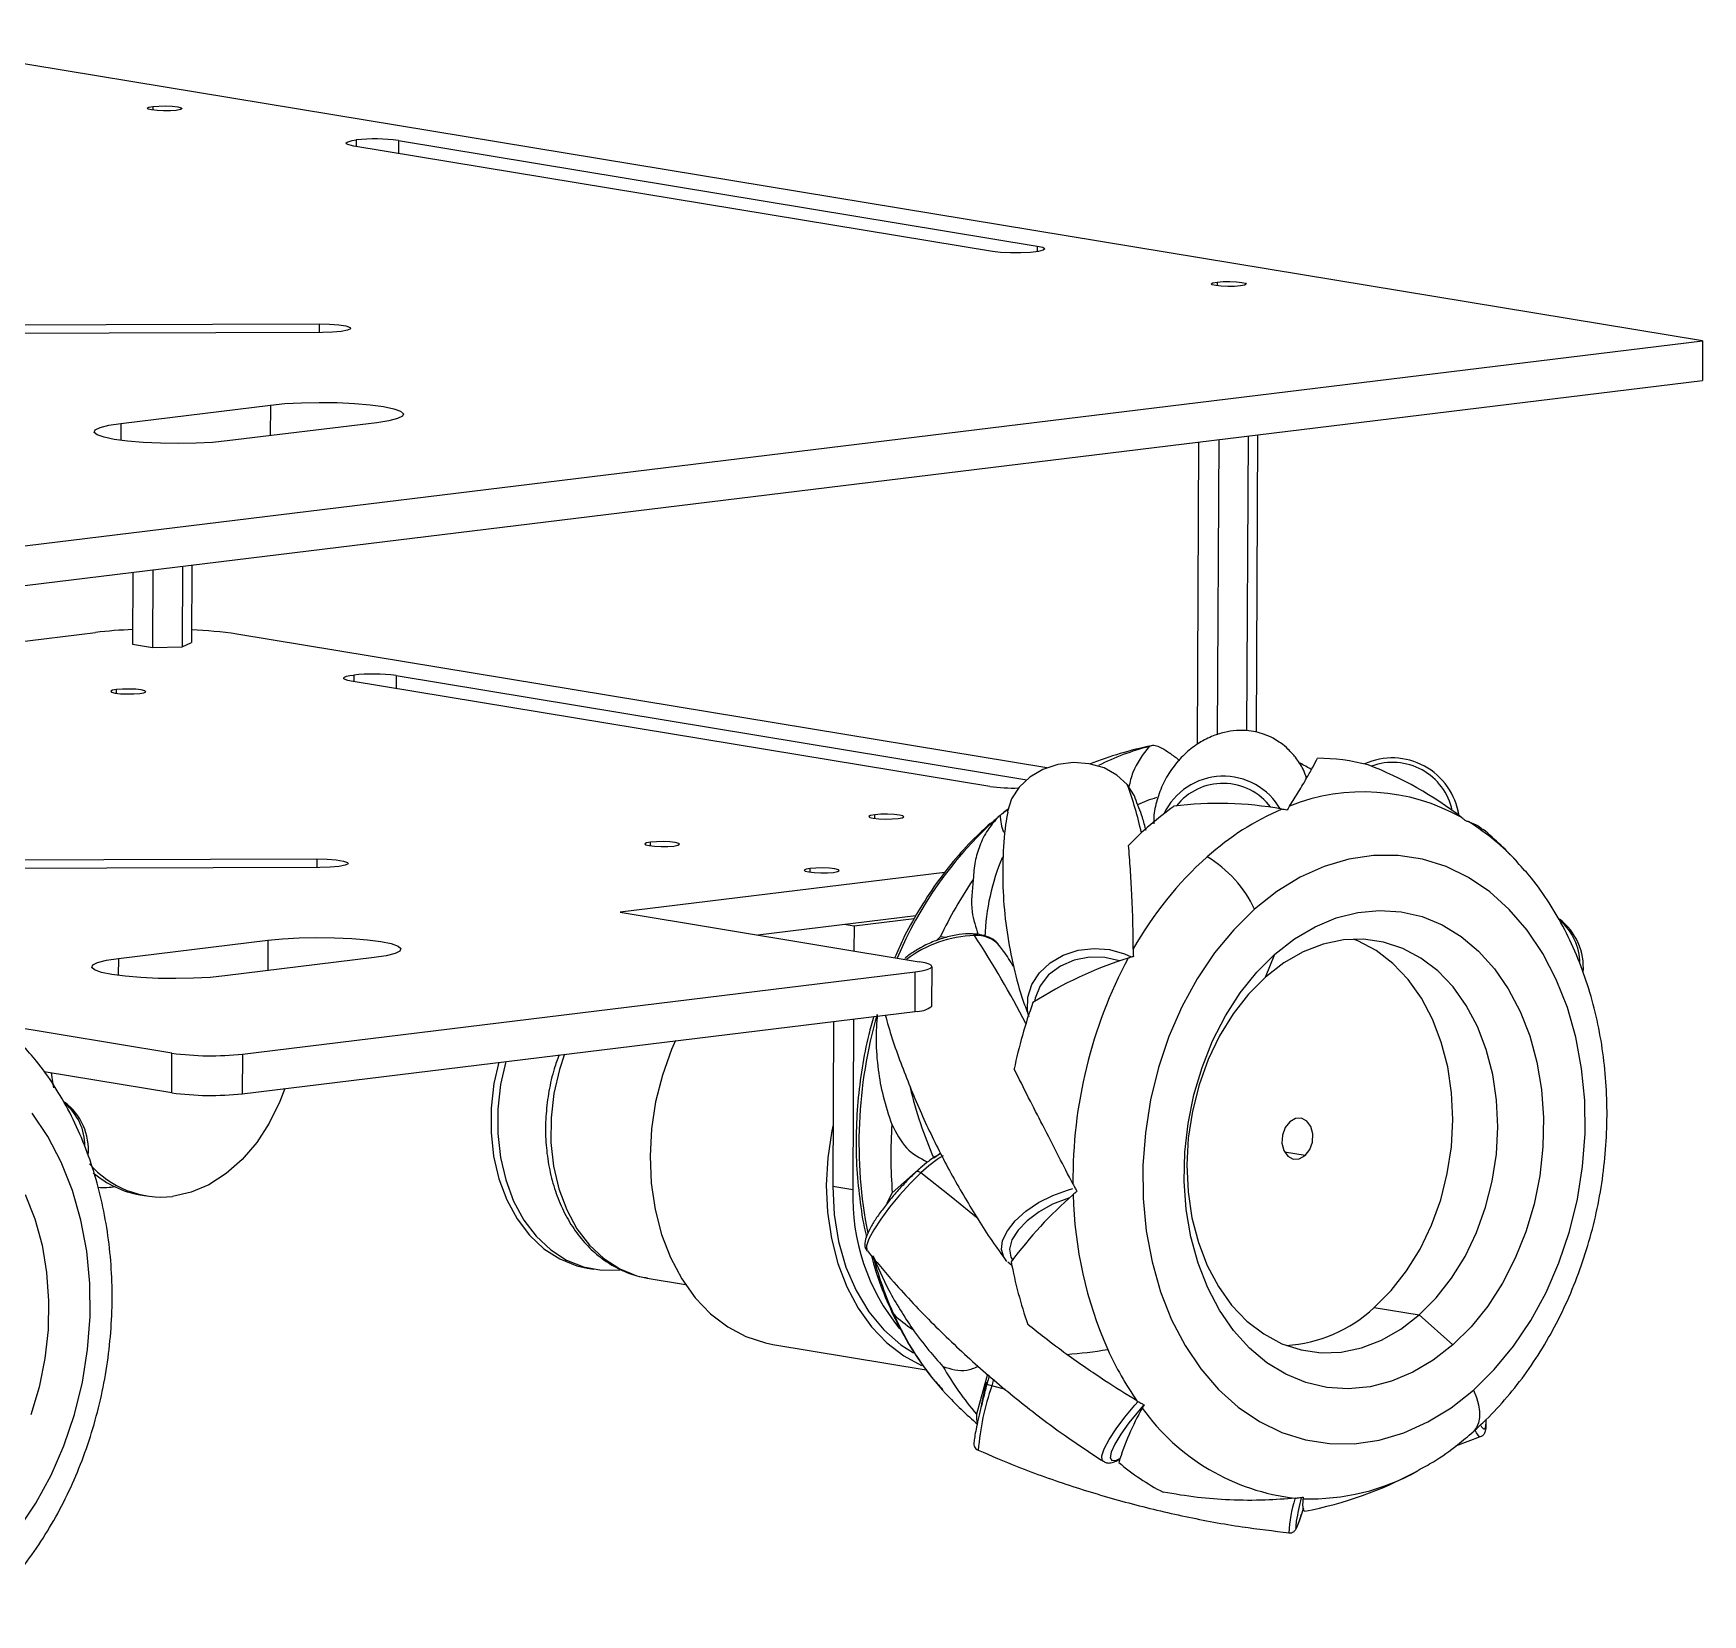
# Model space of a CAD drawing. Header units: inches. Extents: x 2.71 to 5.94, y 4.66 to 5.99.
# Drawn here: x 4.63 to 5.943, y 4.742 to 5.986 of the extents above; entities that cross this region are included whole.
import ezdxf

# ---------------------------------------------------------------- set-up
doc = ezdxf.new("R2010")
doc.units = ezdxf.units.IN
doc.header["$MEASUREMENT"] = 0

msp = doc.modelspace()

# ---------------------------------------------------------------- linework, layer by layer
at = {"color": 7, "linetype": 'Continuous', "lineweight": 25}
for p, q in [((5.9431, 5.7438), (4.4775, 5.9855)), ((4.9169, 5.9012), (5.4195, 5.8183)), ((5.3842, 5.814), (4.8816, 5.8969)), ((4.6027, 5.7563), (4.8545, 5.757)), ((4.1784, 5.528), (5.9431, 5.7438)), ((4.857, 5.7503), (4.6052, 5.7496)), ((5.9431, 5.7438), (5.943, 5.7126)), ((4.1783, 5.4968), (5.943, 5.7126)), ((4.6984, 5.6788), (4.816, 5.6932)), ((4.8998, 5.6793), (4.7821, 5.665)), ((5.5465, 5.6641), (5.5454, 5.4263)), ((5.5623, 5.6661), (5.5612, 5.4338)), ((5.5854, 5.6689), (5.5843, 5.4371)), ((5.5928, 5.6698), (5.5917, 5.436)), ((4.7079, 5.5616), (4.7076, 5.5051)), ((4.7236, 5.5635), (4.7233, 5.5025)), ((4.7468, 5.5663), (4.7465, 5.5031)), ((4.7542, 5.5672), (4.7539, 5.5063)), ((4.149, 5.4496), (4.6784, 5.5143)), ((4.7076, 5.5051), (4.7233, 5.5025)), ((4.7465, 5.5031), (4.7539, 5.5063)), ((5.427, 5.4078), (4.7896, 5.5129)), ((4.7233, 5.5025), (4.7465, 5.5031)), ((4.9149, 5.4804), (5.4112, 5.3985)), ((5.3822, 5.3932), (4.8797, 5.4761)), ((5.3963, 5.3748), (5.3936, 5.3729)), ((4.6007, 5.3354), (4.8525, 5.3362)), ((4.855, 5.3294), (4.6032, 5.3287)), ((5.3469, 5.3255), (5.0912, 5.2942)), ((5.0912, 5.2942), (5.3267, 5.2553)), ((5.324, 5.2915), (5.1997, 5.2763)), ((5.2754, 5.2833), (5.2675, 5.2846)), ((5.2754, 5.2833), (5.2753, 5.2638)), ((5.3227, 5.2891), (5.2754, 5.2833)), ((4.6964, 5.2579), (4.814, 5.2723)), ((5.3432, 5.2749), (5.3401, 5.2721)), ((5.348, 5.2744), (5.3432, 5.2749)), ((4.8978, 5.2585), (4.7801, 5.2441)), ((5.5991, 5.2432), (5.6066, 5.2612)), ((4.7941, 5.1827), (5.3235, 5.2474)), ((5.3234, 5.2162), (5.3235, 5.2474)), ((5.3365, 5.2204), (5.3367, 5.2515)), ((4.7939, 5.1515), (5.3234, 5.2162)), ((4.7385, 5.1834), (4.6055, 5.2053)), ((5.2593, 5.2084), (5.2587, 5.0785)), ((5.275, 5.2103), (5.2744, 5.0759)), ((4.7384, 5.1522), (4.7385, 5.1834)), ((4.7941, 5.1827), (4.7939, 5.1515)), ((4.7384, 5.1522), (4.6379, 5.1688)), ((5.333, 5.0979), (5.3053, 5.0734)), ((5.3436, 5.1046), (5.3381, 5.1007)), ((4.7133, 5.072), (4.7186, 5.0711)), ((5.2744, 5.0759), (5.2587, 5.0785)), ((5.3957, 5.0196), (5.3939, 5.0218)), ((5.3963, 5.0192), (5.3996, 5.0167)), ((5.0654, 5.0143), (5.0706, 5.0134)), ((5.1125, 5.0065), (5.1426, 5.0015)), ((5.6847, 4.9833), (5.7201, 4.9774)), ((5.7201, 4.9774), (5.7466, 4.9538)), ((5.2114, 4.9543), (5.3322, 4.9343)), ((5.3803, 4.9309), (5.3718, 4.8993)), ((5.345, 4.9183), (5.3474, 4.9157)), ((5.7489, 4.8744), (5.7684, 4.8817))]:
    msp.add_line(p, q, dxfattribs=at)
at = {"color": 8, "linetype": 'Continuous', "lineweight": 25}
for p, q in [((4.7236, 5.9281), (4.7236, 5.9251)), ((4.8836, 5.9017), (4.8836, 5.8966)), ((4.9169, 5.9012), (4.9169, 5.8911)), ((5.4195, 5.8183), (5.4195, 5.8139)), ((5.5611, 5.7899), (5.5611, 5.787)), ((4.8545, 5.757), (4.8544, 5.7503)), ((4.816, 5.6932), (4.8159, 5.6691)), ((4.6984, 5.6788), (4.6983, 5.6654)), ((4.8816, 5.4808), (4.8816, 5.4758)), ((4.9149, 5.4804), (4.9149, 5.4703)), ((4.6949, 5.4664), (4.6949, 5.4694)), ((5.3964, 5.3751), (5.3936, 5.3729)), ((5.2916, 5.368), (5.2917, 5.3709)), ((5.3822, 5.3638), (5.3849, 5.3656)), ((5.1152, 5.3464), (5.1152, 5.3494)), ((4.8525, 5.3362), (4.8525, 5.3294)), ((5.2408, 5.3257), (5.2408, 5.3286)), ((4.814, 5.2723), (4.8139, 5.2482)), ((4.6964, 5.2579), (4.6963, 5.2445)), ((5.6303, 5.1029), (5.6142, 5.1055)), ((5.3852, 4.9269), (5.3838, 4.9217)), ((5.3798, 4.9227), (5.3792, 4.9229)), ((5.3945, 4.9188), (5.3838, 4.9217))]:
    msp.add_line(p, q, dxfattribs=at)
at = {"color": 7, "linetype": 'Continuous', "lineweight": 25, "flags": 128}
for points in [[(4.7419, 5.925), (4.7373, 5.9247), (4.732, 5.9246), (4.7268, 5.9248), (4.7225, 5.9253), (4.7198, 5.926), (4.719, 5.9267), (4.7204, 5.9275), (4.7236, 5.9281)], [(4.7236, 5.9281), (4.7282, 5.9284), (4.7336, 5.9285), (4.7388, 5.9283), (4.7431, 5.9278), (4.7458, 5.9271), (4.7465, 5.9264), (4.7452, 5.9256), (4.7419, 5.925)], [(4.8816, 5.8969), (4.8789, 5.8975), (4.877, 5.8981), (4.8759, 5.8987), (4.8757, 5.8994), (4.8764, 5.9), (4.878, 5.9006), (4.8805, 5.9012), (4.8836, 5.9017)], [(5.4195, 5.8183), (5.4238, 5.8173), (5.4255, 5.8162), (5.4243, 5.815), (5.4204, 5.814), (5.4143, 5.8133), (5.4066, 5.8129), (5.3984, 5.8129), (5.3907, 5.8133), (5.3842, 5.814)], [(5.5794, 5.7869), (5.5748, 5.7865), (5.5694, 5.7864), (5.5642, 5.7867), (5.56, 5.7871), (5.5572, 5.7878), (5.5565, 5.7886), (5.5578, 5.7893), (5.5611, 5.7899)], [(5.5611, 5.7899), (5.5657, 5.7903), (5.5711, 5.7904), (5.5763, 5.7901), (5.5805, 5.7897), (5.5833, 5.789), (5.584, 5.7882), (5.5827, 5.7875), (5.5794, 5.7869)], [(4.8545, 5.757), (4.8626, 5.7568), (4.8699, 5.7563), (4.8755, 5.7554), (4.8787, 5.7543), (4.8792, 5.7531), (4.8768, 5.752), (4.8718, 5.7511), (4.8649, 5.7505), (4.857, 5.7503)], [(4.816, 5.6932), (4.8275, 5.6943), (4.8406, 5.695), (4.8545, 5.6952), (4.8686, 5.6951), (4.8821, 5.6944), (4.8945, 5.6934), (4.905, 5.692), (4.9131, 5.6903), (4.9185, 5.6884), (4.9208, 5.6864), (4.92, 5.6844), (4.916, 5.6825), (4.9092, 5.6808), (4.8998, 5.6793)], [(4.7821, 5.665), (4.7706, 5.6638), (4.7576, 5.6631), (4.7436, 5.6629), (4.7296, 5.6631), (4.716, 5.6637), (4.7037, 5.6647), (4.6932, 5.6661), (4.6851, 5.6678), (4.6797, 5.6697), (4.6774, 5.6717), (4.6782, 5.6737), (4.6821, 5.6756), (4.689, 5.6773), (4.6984, 5.6788)], [(4.8797, 5.4761), (4.8769, 5.4766), (4.875, 5.4772), (4.8739, 5.4779), (4.8737, 5.4785), (4.8744, 5.4792), (4.876, 5.4798), (4.8785, 5.4804), (4.8816, 5.4808)], [(4.6949, 5.4694), (4.6917, 5.4688), (4.6904, 5.468), (4.6911, 5.4673), (4.6938, 5.4666), (4.6981, 5.4661), (4.7033, 5.4659), (4.7086, 5.466), (4.7133, 5.4663)], [(4.7133, 5.4663), (4.7165, 5.4669), (4.7179, 5.4677), (4.7171, 5.4684), (4.7144, 5.4691), (4.7101, 5.4696), (4.7049, 5.4698), (4.6996, 5.4697), (4.6949, 5.4694)], [(5.4904, 5.3947), (5.4822, 5.4021), (5.4721, 5.4077), (5.4605, 5.411), (5.4481, 5.412), (5.4357, 5.4104), (5.424, 5.4065), (5.4136, 5.4005), (5.4052, 5.3926), (5.3992, 5.3835), (5.3961, 5.3735), (5.396, 5.3729)], [(5.4967, 5.384), (5.496, 5.3858), (5.4904, 5.3947)], [(5.2917, 5.3709), (5.2884, 5.3703), (5.2871, 5.3696), (5.2878, 5.3688), (5.2905, 5.3682), (5.2948, 5.3677), (5.3, 5.3675), (5.3053, 5.3676), (5.31, 5.3679)], [(5.31, 5.3679), (5.3132, 5.3685), (5.3146, 5.3693), (5.3138, 5.37), (5.3111, 5.3707), (5.3068, 5.3712), (5.3016, 5.3714), (5.2963, 5.3713), (5.2917, 5.3709)], [(5.1152, 5.3494), (5.1119, 5.3488), (5.1106, 5.348), (5.1113, 5.3473), (5.1141, 5.3466), (5.1183, 5.3461), (5.1235, 5.3459), (5.1289, 5.346), (5.1335, 5.3463)], [(5.1335, 5.3463), (5.1367, 5.3469), (5.1381, 5.3477), (5.1374, 5.3484), (5.1346, 5.3491), (5.1304, 5.3496), (5.1251, 5.3498), (5.1198, 5.3497), (5.1152, 5.3494)], [(4.8525, 5.3362), (4.8606, 5.336), (4.8679, 5.3354), (4.8735, 5.3345), (4.8767, 5.3334), (4.8772, 5.3323), (4.8748, 5.3312), (4.8698, 5.3303), (4.863, 5.3297), (4.855, 5.3294)], [(5.7627, 4.9183), (5.7792, 4.9345), (5.7943, 4.9529), (5.8079, 4.9732), (5.8199, 4.9951), (5.8301, 5.0185), (5.8383, 5.043), (5.8446, 5.0684), (5.8487, 5.0942), (5.8506, 5.1202), (5.8504, 5.146), (5.8479, 5.1713), (5.8434, 5.1959), (5.8367, 5.2193), (5.828, 5.2413), (5.8174, 5.2617), (5.805, 5.2801), (5.791, 5.2963), (5.7756, 5.3102), (5.759, 5.3215), (5.7413, 5.3301), (5.7227, 5.3359), (5.7036, 5.3389), (5.6842, 5.3389), (5.6647, 5.336), (5.6453, 5.3303), (5.6263, 5.3217), (5.608, 5.3105), (5.5905, 5.2967)], [(5.2408, 5.3286), (5.2376, 5.328), (5.2362, 5.3273), (5.237, 5.3265), (5.2397, 5.3259), (5.244, 5.3254), (5.2492, 5.3252), (5.2545, 5.3253), (5.2591, 5.3256)], [(5.2591, 5.3256), (5.2624, 5.3262), (5.2637, 5.327), (5.263, 5.3277), (5.2603, 5.3284), (5.256, 5.3289), (5.2508, 5.3291), (5.2454, 5.329), (5.2408, 5.3286)], [(5.5905, 5.2967), (5.5741, 5.2805), (5.559, 5.2622), (5.5453, 5.2419), (5.5333, 5.2199), (5.5231, 5.1965), (5.5149, 5.172), (5.5087, 5.1467), (5.5046, 5.1208), (5.5026, 5.0949), (5.5029, 5.069), (5.5053, 5.0437), (5.5099, 5.0192), (5.5165, 4.9957), (5.5252, 4.9737), (5.5358, 4.9534), (5.5482, 4.935), (5.5622, 4.9187), (5.5776, 4.9049), (5.5943, 4.8936), (5.612, 4.8849), (5.6305, 4.8791), (5.6496, 4.8762), (5.669, 4.8761), (5.6885, 4.879), (5.7079, 4.8848), (5.7269, 4.8933), (5.7453, 4.9045), (5.7627, 4.9183)], [(5.6066, 5.2612), (5.622, 5.2732), (5.6381, 5.2827), (5.6548, 5.2897), (5.6718, 5.2941), (5.6889, 5.2957), (5.7058, 5.2946), (5.7223, 5.2908), (5.7381, 5.2843), (5.753, 5.2752), (5.7668, 5.2636), (5.7793, 5.2498), (5.7902, 5.2339), (5.7996, 5.2162), (5.8071, 5.1969), (5.8127, 5.1763), (5.8164, 5.1547), (5.818, 5.1324), (5.8175, 5.1097), (5.815, 5.087), (5.8105, 5.0646), (5.804, 5.0428), (5.7957, 5.022), (5.7856, 5.0024), (5.774, 4.9843), (5.7609, 4.9681), (5.7466, 4.9538)], [(4.814, 5.2723), (4.8256, 5.2734), (4.8386, 5.2741), (4.8525, 5.2744), (4.8666, 5.2742), (4.8801, 5.2736), (4.8925, 5.2726), (4.903, 5.2712), (4.9111, 5.2695), (4.9165, 5.2676), (4.9188, 5.2656), (4.918, 5.2636), (4.9141, 5.2617), (4.9072, 5.26), (4.8978, 5.2585)], [(5.7201, 4.9774), (5.7335, 4.9908), (5.7456, 5.0063), (5.7562, 5.0235), (5.7652, 5.0422), (5.7723, 5.0621), (5.7776, 5.0828), (5.7808, 5.104), (5.782, 5.1253), (5.781, 5.1463), (5.778, 5.1667), (5.7729, 5.1862), (5.7659, 5.2043), (5.7571, 5.2209), (5.7467, 5.2355), (5.7347, 5.248), (5.7214, 5.2582), (5.7071, 5.2658), (5.692, 5.2708), (5.6763, 5.273), (5.6604, 5.2724), (5.6444, 5.2691), (5.6287, 5.263), (5.6135, 5.2544), (5.5991, 5.2432)], [(5.6847, 4.9833), (5.6981, 4.9967), (5.7102, 5.0121), (5.7208, 5.0293), (5.7298, 5.0481), (5.737, 5.0679), (5.7422, 5.0887), (5.7454, 5.1098), (5.7466, 5.1311), (5.7456, 5.1522), (5.7426, 5.1726), (5.7375, 5.192), (5.7306, 5.2102), (5.7218, 5.2267), (5.7113, 5.2414), (5.6993, 5.2539), (5.6861, 5.264), (5.6717, 5.2716), (5.6683, 5.2731)], [(4.7801, 5.2441), (4.7686, 5.243), (4.7556, 5.2423), (4.7417, 5.242), (4.7276, 5.2422), (4.714, 5.2428), (4.7017, 5.2439), (4.6912, 5.2453), (4.6831, 5.2469), (4.6777, 5.2488), (4.6754, 5.2508), (4.6762, 5.2528), (4.6801, 5.2547), (4.687, 5.2565), (4.6964, 5.2579)], [(5.3235, 5.2474), (5.3287, 5.2482), (5.3328, 5.2491), (5.3354, 5.2501), (5.3366, 5.2512), (5.3363, 5.2523), (5.3345, 5.2534), (5.3313, 5.2544), (5.3267, 5.2553)], [(5.7466, 4.9538), (5.7312, 4.9419), (5.7151, 4.9323), (5.6984, 4.9253), (5.6814, 4.9209), (5.6643, 4.9193), (5.6474, 4.9204), (5.631, 4.9243), (5.6152, 4.9308), (5.6003, 4.9399), (5.5865, 4.9514), (5.574, 4.9652), (5.563, 4.9811), (5.5537, 4.9988), (5.5461, 5.0181), (5.5405, 5.0388), (5.5368, 5.0604), (5.5352, 5.0827), (5.5357, 5.1054), (5.5382, 5.1281), (5.5427, 5.1505), (5.5492, 5.1722), (5.5575, 5.1931), (5.5676, 5.2127), (5.5793, 5.2307), (5.5923, 5.247), (5.6066, 5.2612)], [(5.5991, 5.2432), (5.5857, 5.2298), (5.5736, 5.2144), (5.563, 5.1971), (5.554, 5.1784), (5.5469, 5.1585), (5.5416, 5.1378), (5.5384, 5.1166), (5.5372, 5.0954), (5.5382, 5.0743), (5.5412, 5.0539), (5.5463, 5.0345), (5.5533, 5.0163), (5.5621, 4.9998), (5.5725, 4.9851), (5.5845, 4.9726), (5.5978, 4.9625), (5.6121, 4.9548), (5.6272, 4.9499), (5.6429, 4.9477), (5.6588, 4.9482), (5.6748, 4.9516), (5.6905, 4.9576), (5.7057, 4.9663), (5.7201, 4.9774)], [(5.1348, 5.1932), (5.1317, 5.1862), (5.1245, 5.1661), (5.1192, 5.1452), (5.1159, 5.1238), (5.1148, 5.1023), (5.1157, 5.0811), (5.1188, 5.0605), (5.1239, 5.0408), (5.1309, 5.0225), (5.1398, 5.0058), (5.1504, 4.991), (5.1625, 4.9784), (5.1759, 4.9681), (5.1903, 4.9604), (5.2056, 4.9554), (5.2114, 4.9543)], [(4.9957, 5.1762), (4.992, 5.1595), (4.9898, 5.1402), (4.9897, 5.121), (4.9917, 5.1023), (4.9959, 5.0844), (5.0021, 5.0679), (5.0102, 5.053), (5.02, 5.0401), (5.0313, 5.0295), (5.0438, 5.0215), (5.0573, 5.0161), (5.0654, 5.0143)], [(5.0014, 5.1769), (4.9972, 5.1586), (4.995, 5.1394), (4.9949, 5.1202), (4.997, 5.1014), (5.0012, 5.0836), (5.0074, 5.067), (5.0155, 5.0521), (5.0253, 5.0393), (5.0366, 5.0287), (5.0491, 5.0206), (5.0625, 5.0152), (5.0767, 5.0127), (5.0911, 5.013)], [(4.6455, 5.1562), (4.645, 5.1591), (4.6437, 5.1678)], [(4.8274, 5.1556), (4.8235, 5.1453), (4.8152, 5.1284), (4.8053, 5.1131), (4.7939, 5.0997), (4.7813, 5.0886), (4.7677, 5.0799), (4.7536, 5.0739), (4.7391, 5.0707)], [(4.6178, 4.809), (4.6315, 4.8293), (4.6434, 4.8513), (4.6536, 4.8746), (4.6619, 4.8992), (4.6681, 4.9245), (4.6722, 4.9503), (4.6742, 4.9763), (4.6739, 5.0021), (4.6715, 5.0275), (4.6669, 5.052), (4.6602, 5.0754), (4.6515, 5.0975), (4.6409, 5.1178), (4.6286, 5.1362)], [(5.2589, 5.1271), (5.2579, 5.1223), (5.2546, 5.1009), (5.2535, 5.0794), (5.2544, 5.0582), (5.2575, 5.0376), (5.2626, 5.018), (5.2696, 4.9996), (5.2785, 4.9829), (5.2891, 4.9681), (5.3012, 4.9555), (5.3146, 4.9453), (5.3285, 4.9378)], [(5.6182, 5.1294), (5.6146, 5.1248), (5.6124, 5.1189), (5.6121, 5.1126), (5.6136, 5.1068), (5.6167, 5.1024), (5.621, 5.1001), (5.6257, 5.1003), (5.6303, 5.1029)], [(5.6303, 5.1029), (5.6339, 5.1075), (5.636, 5.1134), (5.6364, 5.1198), (5.6348, 5.1256), (5.6317, 5.1299), (5.6275, 5.1322), (5.6227, 5.132), (5.6182, 5.1294)], [(4.6231, 5.0723), (4.6307, 5.053), (4.6363, 5.0324), (4.6399, 5.0108), (4.6415, 4.9885), (4.6411, 4.9658), (4.6386, 4.9431), (4.6341, 4.9207), (4.6276, 4.8989)], [(5.2587, 5.0785), (5.2598, 5.0565), (5.2632, 5.0352), (5.269, 5.0151), (5.277, 4.9966), (5.2869, 4.98), (5.2987, 4.9657), (5.3121, 4.954), (5.3221, 4.9476)], [(5.3053, 5.0734), (5.3023, 5.0674), (5.3011, 5.065)], [(5.6302, 4.8231), (5.6301, 4.8231), (5.6296, 4.8233), (5.6292, 4.8239), (5.6289, 4.8249), (5.6287, 4.8263), (5.6286, 4.8281), (5.6287, 4.8303), (5.6288, 4.8329)]]:
    msp.add_lwpolyline(points, dxfattribs=at)
at = {"color": 8, "linetype": 'Continuous', "lineweight": 25, "flags": 128}
for points in [[(5.4127, 5.2131), (5.4119, 5.2171), (5.4121, 5.2273), (5.4153, 5.2373), (5.4212, 5.2465), (5.4297, 5.2543), (5.44, 5.2604), (5.4518, 5.2643), (5.4642, 5.2658), (5.4765, 5.2649), (5.4881, 5.2615), (5.4933, 5.2591)], [(5.4843, 5.256), (5.4728, 5.2587), (5.4606, 5.2589), (5.4486, 5.2566), (5.4377, 5.2518), (5.4285, 5.2449), (5.4218, 5.2363), (5.4178, 5.2267), (5.4173, 5.2239)], [(5.0474, 5.1825), (5.0435, 5.1706), (5.0391, 5.1517), (5.0369, 5.1325), (5.0368, 5.1132), (5.0388, 5.0945), (5.043, 5.0767), (5.0492, 5.0601), (5.0573, 5.0452), (5.0671, 5.0324), (5.0784, 5.0218), (5.0909, 5.0137), (5.1044, 5.0083), (5.1125, 5.0065)], [(5.328, 5.0891), (5.3195, 5.0808), (5.3111, 5.0716), (5.3032, 5.0622), (5.2963, 5.0529), (5.2908, 5.0444), (5.287, 5.0372), (5.2851, 5.0317), (5.2853, 5.0282), (5.2856, 5.0277)], [(5.3729, 5.0531), (5.3517, 5.0704), (5.328, 5.0891)], [(5.3939, 5.0218), (5.3932, 5.0228), (5.3914, 5.0288), (5.3923, 5.0359), (5.396, 5.0436), (5.4022, 5.0515), (5.4106, 5.059), (5.4206, 5.0658), (5.4317, 5.0715), (5.4433, 5.0757), (5.4476, 5.0768)], [(5.4448, 5.0695), (5.4428, 5.0689), (5.4315, 5.0645), (5.4209, 5.0586), (5.4117, 5.0516), (5.4044, 5.0441), (5.3996, 5.0364), (5.3977, 5.0292), (5.3987, 5.0229), (5.4, 5.0207)], [(5.7627, 4.9183), (5.7651, 4.9125), (5.7667, 4.9068), (5.7675, 4.9015), (5.7676, 4.8967), (5.7668, 4.8925), (5.7653, 4.8888), (5.763, 4.8859), (5.7626, 4.8856)], [(5.4713, 4.8623), (5.4705, 4.8632), (5.4704, 4.8667), (5.4722, 4.8722), (5.476, 4.8794), (5.4815, 4.8879), (5.4885, 4.8971), (5.4964, 4.9066), (5.4989, 4.9094)], [(5.5035, 4.9067), (5.4992, 4.9018), (5.4916, 4.8926), (5.4853, 4.8837), (5.4805, 4.8758), (5.4776, 4.8695), (5.4768, 4.8651), (5.4783, 4.863), (5.4818, 4.8633), (5.4846, 4.8646)], [(5.7685, 4.8904), (5.7691, 4.8894), (5.771, 4.8875), (5.7723, 4.8886), (5.7727, 4.8928), (5.7727, 4.8946)], [(5.7684, 4.8816), (5.7673, 4.8819), (5.7652, 4.8847), (5.7643, 4.8864)], [(5.6234, 4.8153), (5.6229, 4.8114), (5.6231, 4.8097), (5.6241, 4.8111), (5.6258, 4.8155), (5.6282, 4.8225), (5.6288, 4.8245)]]:
    msp.add_lwpolyline(points, dxfattribs=at)
at = {"color": 7, "linetype": 'Continuous', "lineweight": 25}
for centre, radius, start, end in [((4.8985, 5.7655), 0.137, 82.2677, 96.2483), ((4.7216, 5.1385), 0.3783, 92.1023, 96.5461), ((4.7403, 5.1877), 0.329, 81.3787, 87.6154), ((4.8965, 5.3446), 0.137, 82.2677, 96.2483), ((5.5724, 5.1247), 0.3071, 101.8694, 111.2518), ((5.5562, 5.2345), 0.1962, 104.328, 116.8444), ((5.6387, 5.2512), 0.1642, 75.4527, 89.552), ((5.6989, 5.3627), 0.0529, 8.4086, 114.4025), ((5.566, 5.3493), 0.0519, 29.6594, 154.5005), ((5.5452, 5.2539), 0.1772, 59.4938, 62.7469), ((5.5768, 5.1411), 0.2881, 52.1499, 69.0213), ((5.4005, 5.5281), 0.1362, 262.2998, 271.7661), ((5.6762, 5.2312), 0.1577, 60.6259, 111.6359), ((5.6782, 5.1653), 0.2605, 125.4661, 135.8242), ((5.5624, 5.101), 0.2788, 79.7686, 97.2825), ((5.6967, 5.178), 0.2147, 113.2411, 131.8955), ((5.5468, 5.1824), 0.2445, 130.5101, 131.4788), ((5.4282, 5.3713), 0.0379, 180.9569, 202.0198), ((5.5724, 5.1247), 0.3071, 42.8913, 49.8409), ((5.7453, 5.1242), 0.2873, 131.9543, 150.5821), ((5.5042, 5.256), 0.0954, 25.2328, 59.0463), ((5.6586, 5.1232), 0.35, 145.8021, 154.3071), ((5.8014, 5.2508), 0.0479, 355.3748, 52.5719), ((5.5854, 4.9587), 0.314, 107.4758, 122.6372), ((5.818, 5.084), 0.3704, 151.9438, 180.542), ((5.3251, 5.2338), 0.0176, 264.2894, 310.4668), ((5.7919, 5.0889), 0.3991, 160.3463, 168.1391), ((4.7692, 5.4097), 0.2284, 262.2677, 276.2483), ((4.7691, 5.3785), 0.2284, 262.2677, 276.2483), ((4.625, 5.1069), 0.0479, 355.3748, 52.5719), ((5.6955, 5.1029), 0.3912, 176.417, 184.3134), ((4.7309, 5.1459), 0.0757, 220.8507, 276.1868), ((4.7263, 5.1467), 0.0759, 229.1534, 260.121), ((5.4368, 5.0698), 0.1625, 177.8156, 219.4069), ((5.6655, 4.8221), 0.3315, 131.0354, 143.4972), ((5.767, 5.0793), 0.3193, 181.2764, 203.844), ((5.7263, 5.08), 0.3329, 190.4989, 199.2942), ((5.6086, 5.0646), 0.1114, 273.5602, 313.087), ((5.365, 5.0372), 0.0832, 225.3852, 238.3599), ((5.4082, 5.3733), 0.4283, 274.6219, 278.9696), ((5.6997, 5.0518), 0.2466, 204.3286, 215.1264), ((5.5561, 5.0572), 0.2427, 209.7125, 220.5723), ((5.5724, 5.1247), 0.3071, 222.8913, 229.4217), ((5.5062, 4.8861), 0.1322, 163.1, 171.7506), ((5.0877, 3.8102), 1.1502, 75.0847, 75.2884), ((5.6961, 4.7952), 0.2225, 150.6619, 162.6891), ((5.6413, 5.0028), 0.1705, 215.3269, 263.6978), ((5.3892, 4.8969), 0.0176, 171.9296, 196.0128), ((5.6037, 5.0025), 0.1852, 229.6205, 242.6296), ((5.5724, 5.1247), 0.3071, 280.8508, 298.3759), ((5.9273, 4.7607), 0.3088, 166.3558, 169.8241)]:
    msp.add_arc(centre, radius, start, end, dxfattribs=at)
at = {"color": 8, "linetype": 'Continuous', "lineweight": 25}
for centre, radius, start, end in [((5.6993, 5.3642), 0.0479, 12.1062, 110.3773), ((5.2394, 5.301), 0.2679, 12.0002, 20.4801), ((5.5657, 5.3487), 0.0469, 36.7239, 141.7376), ((5.5447, 5.2801), 0.1089, 106.6864, 115.2006), ((5.5925, 5.1392), 0.3072, 132.5242, 157.21), ((5.6615, 5.2083), 0.1849, 42.6241, 58.1372), ((5.5571, 5.2685), 0.1789, 157.2977, 177.9644), ((5.8025, 5.2541), 0.044, 359.9068, 49.7526), ((5.3722, 5.1851), 0.0908, 91.3157, 127.6925), ((5.3678, 5.2747), 0.00262, 28.9813, 84.8105), ((5.3718, 5.2517), 0.0243, 41.7383, 94.0246), ((4.7165, 4.8463), 0.7821, 27.4427, 33.3158), ((5.6458, 5.1124), 0.3666, 163.933, 191.1191), ((5.6537, 5.2373), 0.3439, 193.6102, 203.4076), ((4.6261, 5.1102), 0.044, 359.9068, 49.7526), ((5.3987, 5.0168), 0.1011, 121.8277, 134.3467), ((5.3252, 5.0865), 0.0038, 43.0565, 101.3264), ((5.57, 5.0973), 0.2892, 195.2365, 204.362), ((5.5193, 5.0728), 0.2329, 204.0227, 221.5502), ((5.5748, 4.8546), 0.2024, 160.6304, 175.375), ((5.6346, 5.0055), 0.1727, 268.075, 299.2955), ((5.7217, 4.8015), 0.1042, 162.4588, 177.5603)]:
    msp.add_arc(centre, radius, start, end, dxfattribs=at)
at = {"color": 7, "linetype": 'Continuous', "lineweight": 25}
for points, knots in [([(5.5293, 5.4153), (5.5269, 5.417), (5.5217, 5.4209), (5.5158, 5.4242), (5.5109, 5.4257), (5.5088, 5.425), (5.5076, 5.4246)], [0, 0, 0, 0, 0.229806, 0.4993616, 0.7394919, 1, 1, 1, 1]), ([(5.6099, 5.4281), (5.6083, 5.4291), (5.6049, 5.4314), (5.5984, 5.4342), (5.5912, 5.4363), (5.5836, 5.4373), (5.5753, 5.4372), (5.566, 5.4358), (5.5558, 5.4324), (5.5451, 5.4266), (5.5348, 5.4184), (5.5257, 5.408), (5.5184, 5.3959), (5.5135, 5.3827), (5.5111, 5.3719), (5.5112, 5.3655), (5.5112, 5.3638)], [0, 0, 0, 0, 0.026842, 0.05939, 0.0925, 0.13021, 0.177108, 0.237607, 0.314466, 0.407114, 0.511404, 0.622207, 0.735584, 0.848849, 0.959868, 1, 1, 1, 1]), ([(5.6315, 5.3997), (5.6307, 5.4021), (5.6286, 5.4076), (5.6237, 5.4153), (5.6175, 5.4221), (5.6131, 5.4262), (5.6102, 5.4279), (5.6099, 5.4281)], [0, 0, 0, 0, 0.242287, 0.567203, 0.795757, 0.9723, 1, 1, 1, 1]), ([(5.5076, 5.4246), (5.5027, 5.4183), (5.4954, 5.4089), (5.4925, 5.3966), (5.4915, 5.3926)], [0, 0, 0, 0, 0.678557, 1, 1, 1, 1]), ([(5.5293, 5.4153), (5.5297, 5.415), (5.5304, 5.4144), (5.5311, 5.4138), (5.5314, 5.4136)], [0, 0, 0, 0, 0.560231, 1, 1, 1, 1]), ([(5.6181, 5.3778), (5.6205, 5.3816), (5.6258, 5.3898), (5.6317, 5.4), (5.6368, 5.409), (5.6389, 5.4132), (5.64, 5.4154)], [0, 0, 0, 0, 0.229806, 0.499362, 0.739492, 1, 1, 1, 1]), ([(5.3904, 5.3706), (5.391, 5.3711), (5.392, 5.3719), (5.3931, 5.3726), (5.3936, 5.3729)], [0, 0, 0, 0, 0.559885, 1, 1, 1, 1]), ([(5.3969, 5.3756), (5.3961, 5.3751), (5.3944, 5.374), (5.3929, 5.3727), (5.3921, 5.3719)], [0, 0, 0, 0, 0.461037, 1, 1, 1, 1]), ([(5.3963, 5.3729), (5.3957, 5.3697), (5.3935, 5.3575), (5.3922, 5.3353), (5.3924, 5.3069), (5.3953, 5.2785), (5.4007, 5.2509), (5.4066, 5.2286), (5.4115, 5.2163), (5.413, 5.2123)], [0, 0, 0, 0, 0.062145, 0.234167, 0.406955, 0.57947, 0.750823, 0.919952, 1, 1, 1, 1]), ([(5.5051, 5.3586), (5.5042, 5.362), (5.5019, 5.3708), (5.4985, 5.379), (5.4965, 5.3839)], [0, 0, 0, 0, 0.39082, 1, 1, 1, 1]), ([(5.616, 5.3744), (5.6153, 5.3746), (5.6139, 5.3749), (5.6125, 5.3752), (5.6119, 5.3753)], [0, 0, 0, 0, 0.559882, 1, 1, 1, 1]), ([(5.6181, 5.3778), (5.6177, 5.3772), (5.617, 5.3761), (5.6163, 5.3749), (5.616, 5.3744)], [0, 0, 0, 0, 0.5602306, 1, 1, 1, 1]), ([(5.7514, 5.3701), (5.7512, 5.3718), (5.7508, 5.3744), (5.75, 5.3768), (5.7498, 5.3775)], [0, 0, 0, 0, 0.670843, 1, 1, 1, 1]), ([(5.3822, 5.3638), (5.3789, 5.3607), (5.3695, 5.3522), (5.3552, 5.3367), (5.3398, 5.317), (5.3259, 5.2956), (5.315, 5.276), (5.3095, 5.2633), (5.3074, 5.2585)], [0, 0, 0, 0, 0.109649, 0.302797, 0.496402, 0.690617, 0.885194, 1, 1, 1, 1]), ([(5.388, 5.3683), (5.3854, 5.3652), (5.3797, 5.3585), (5.3741, 5.3471), (5.3702, 5.3341), (5.3695, 5.3248), (5.3691, 5.3199)], [0, 0, 0, 0, 0.229806, 0.499362, 0.739492, 1, 1, 1, 1]), ([(5.388, 5.3683), (5.3884, 5.3688), (5.3892, 5.3696), (5.39, 5.3703), (5.3904, 5.3706)], [0, 0, 0, 0, 0.5602306, 1, 1, 1, 1]), ([(5.7568, 5.366), (5.7562, 5.3665), (5.7552, 5.3674), (5.7541, 5.3682), (5.7536, 5.3686)], [0, 0, 0, 0, 0.559604, 1, 1, 1, 1]), ([(5.7592, 5.3653), (5.7587, 5.3655), (5.758, 5.3657), (5.7572, 5.3659), (5.7568, 5.366)], [0, 0, 0, 0, 0.560231, 1, 1, 1, 1]), ([(5.7592, 5.3653), (5.7618, 5.3644), (5.7663, 5.3627), (5.7691, 5.3602), (5.7703, 5.3592)], [0, 0, 0, 0, 0.588837, 1, 1, 1, 1]), ([(5.4951, 5.2653), (5.495, 5.2723), (5.4949, 5.2876), (5.494, 5.3085), (5.4928, 5.3289), (5.4919, 5.3407), (5.4914, 5.3468)], [0, 0, 0, 0, 0.229806, 0.4993616, 0.7394919, 1, 1, 1, 1]), ([(5.7626, 4.8856), (5.766, 4.8887), (5.7753, 4.8972), (5.7896, 4.9127), (5.805, 4.9324), (5.819, 4.9538), (5.8314, 4.9766), (5.8421, 5.0006), (5.8511, 5.0255), (5.8583, 5.0513), (5.8635, 5.0775), (5.8669, 5.1042), (5.8682, 5.1309), (5.8676, 5.1575), (5.865, 5.1837), (5.8604, 5.2094), (5.8538, 5.2342), (5.8453, 5.2581), (5.8349, 5.2807), (5.8226, 5.3017), (5.8102, 5.3195), (5.8012, 5.3292), (5.7975, 5.3333)], [0, 0, 0, 0, 0.029185, 0.080594, 0.132125, 0.183818, 0.235608, 0.287447, 0.339304, 0.391174, 0.44306, 0.494972, 0.546921, 0.598918, 0.650974, 0.703092, 0.755264, 0.807457, 0.859615, 0.911661, 0.963495, 1, 1, 1, 1]), ([(5.3691, 5.3199), (5.3682, 5.3113), (5.3666, 5.2959), (5.3711, 5.2825), (5.3731, 5.2766)], [0, 0, 0, 0, 0.5643104, 1, 1, 1, 1]), ([(5.3681, 5.2773), (5.3664, 5.2773), (5.3616, 5.2773), (5.3529, 5.276), (5.3423, 5.273), (5.3333, 5.2694), (5.3282, 5.2665), (5.3264, 5.2654)], [0, 0, 0, 0, 0.1297915, 0.3760901, 0.6210268, 0.8649012, 1, 1, 1, 1]), ([(5.3899, 5.2674), (5.3894, 5.2682), (5.3878, 5.271), (5.383, 5.274), (5.3762, 5.2766), (5.3708, 5.277), (5.3681, 5.2773)], [0, 0, 0, 0, 0.128693, 0.413645, 0.709972, 1, 1, 1, 1]), ([(5.4008, 5.2517), (5.3983, 5.2558), (5.3948, 5.2613), (5.3908, 5.2665), (5.3898, 5.2679)], [0, 0, 0, 0, 0.734037, 1, 1, 1, 1]), ([(5.3264, 5.2654), (5.325, 5.2646), (5.3209, 5.2624), (5.3174, 5.2597), (5.3152, 5.2579)], [0, 0, 0, 0, 0.3622507, 1, 1, 1, 1]), ([(5.4952, 5.2594), (5.4944, 5.2592), (5.4931, 5.2588), (5.4917, 5.2584), (5.4911, 5.2582)], [0, 0, 0, 0, 0.559604, 1, 1, 1, 1]), ([(5.4951, 5.2653), (5.4951, 5.2642), (5.4951, 5.2622), (5.4951, 5.2603), (5.4952, 5.2594)], [0, 0, 0, 0, 0.5602306, 1, 1, 1, 1]), ([(5.2909, 5.2123), (5.2895, 5.2075), (5.2857, 5.1943), (5.2814, 5.1718), (5.278, 5.1452), (5.2767, 5.1185), (5.2772, 5.0919), (5.28, 5.0658), (5.2827, 5.048), (5.285, 5.0393), (5.2851, 5.0389)], [0, 0, 0, 0, 0.083625, 0.234787, 0.386026, 0.537373, 0.688861, 0.840519, 0.992358, 1, 1, 1, 1]), ([(5.2936, 5.2139), (5.2931, 5.2072), (5.2922, 5.1926), (5.2939, 5.1711), (5.2979, 5.1489), (5.3026, 5.1347), (5.305, 5.1273)], [0, 0, 0, 0, 0.229806, 0.499362, 0.739492, 1, 1, 1, 1]), ([(5.2999, 5.2134), (5.3007, 5.2104), (5.3051, 5.1944), (5.3154, 5.1662), (5.331, 5.129), (5.3488, 5.0931), (5.3689, 5.0587), (5.384, 5.0349), (5.393, 5.0231), (5.3941, 5.0217)], [0, 0, 0, 0, 0.043837, 0.231987, 0.419478, 0.606041, 0.791434, 0.975381, 1, 1, 1, 1]), ([(4.5862, 4.7417), (4.5895, 4.7448), (4.5989, 4.7533), (4.6132, 4.7688), (4.6286, 4.7886), (4.6425, 4.8099), (4.6549, 4.8327), (4.6657, 4.8567), (4.6747, 4.8817), (4.6818, 4.9074), (4.6871, 4.9337), (4.6904, 4.9603), (4.6918, 4.987), (4.6912, 5.0136), (4.6885, 5.0398), (4.6839, 5.0655), (4.6774, 5.0904), (4.6688, 5.1142), (4.6584, 5.1368), (4.6462, 5.1579), (4.6337, 5.1756), (4.6247, 5.1854), (4.621, 5.1894)], [0, 0, 0, 0, 0.029185, 0.080594, 0.132125, 0.183818, 0.235608, 0.287447, 0.339304, 0.391174, 0.44306, 0.494972, 0.546921, 0.598918, 0.650974, 0.703092, 0.755264, 0.807457, 0.859615, 0.911661, 0.963495, 1, 1, 1, 1]), ([(5.0433, 5.182), (5.0419, 5.1784), (5.0385, 5.1692), (5.035, 5.1536), (5.0327, 5.1357), (5.0323, 5.1177), (5.034, 5.1), (5.0375, 5.0829), (5.043, 5.0668), (5.0502, 5.0519), (5.0592, 5.0387), (5.0697, 5.0274), (5.0815, 5.0182), (5.0943, 5.0115), (5.1049, 5.0076), (5.1112, 5.0069), (5.1128, 5.0067)], [0, 0, 0, 0, 0.049779, 0.12707, 0.204406, 0.281813, 0.359313, 0.436928, 0.514646, 0.592373, 0.669941, 0.747099, 0.823563, 0.899124, 0.973777, 1, 1, 1, 1]), ([(5.4476, 5.0805), (5.4439, 5.0877), (5.4359, 5.1032), (5.4242, 5.1259), (5.4123, 5.149), (5.4051, 5.1634), (5.4014, 5.171)], [0, 0, 0, 0, 0.229806, 0.499362, 0.739492, 1, 1, 1, 1]), ([(5.305, 5.1273), (5.3085, 5.1206), (5.3155, 5.107), (5.3272, 5.1009), (5.333, 5.0979)], [0, 0, 0, 0, 0.500273, 1, 1, 1, 1]), ([(5.3437, 5.1045), (5.3419, 5.1035), (5.3381, 5.1015), (5.3315, 5.0966), (5.3266, 5.0922), (5.3243, 5.0901)], [0, 0, 0, 0, 0.326684, 0.685302, 1, 1, 1, 1]), ([(5.3243, 5.0901), (5.323, 5.0889), (5.3193, 5.0854), (5.3129, 5.0787), (5.3055, 5.0704), (5.2988, 5.062), (5.2929, 5.0538), (5.2883, 5.0464), (5.2851, 5.0397), (5.2838, 5.0349), (5.2837, 5.0307), (5.2851, 5.0287), (5.2857, 5.0279)], [0, 0, 0, 0, 0.059714, 0.17403, 0.288209, 0.402425, 0.516968, 0.632412, 0.750008, 0.873614, 0.947553, 1, 1, 1, 1]), ([(4.6803, 5.078), (4.6804, 5.0779), (4.685, 5.0773), (4.6896, 5.0779), (4.694, 5.0784)], [0, 0, 0, 0, 0.037912, 1, 1, 1, 1]), ([(5.4476, 5.0805), (5.4482, 5.0794), (5.4492, 5.0775), (5.4503, 5.0755), (5.4507, 5.0747)], [0, 0, 0, 0, 0.560231, 1, 1, 1, 1]), ([(5.4507, 5.0747), (5.4502, 5.0742), (5.4492, 5.0734), (5.4482, 5.0726), (5.4478, 5.0722)], [0, 0, 0, 0, 0.559604, 1, 1, 1, 1]), ([(5.2858, 5.0279), (5.2926, 5.0196), (5.3092, 4.9996), (5.3375, 4.9699), (5.3703, 4.9388), (5.4047, 4.9098), (5.4383, 4.8841), (5.4611, 4.8692), (5.4715, 4.8623)], [0, 0, 0, 0, 0.12962, 0.311561, 0.492442, 0.672259, 0.851, 1, 1, 1, 1]), ([(5.2891, 5.0239), (5.2898, 5.0211), (5.2927, 5.0099), (5.2997, 4.9914), (5.31, 4.9687), (5.3223, 4.9477), (5.3339, 4.9309), (5.3421, 4.922), (5.345, 4.9188)], [0, 0, 0, 0, 0.070823, 0.275668, 0.480378, 0.684648, 0.888087, 1, 1, 1, 1]), ([(5.2902, 5.0242), (5.2941, 5.015), (5.3028, 4.9947), (5.3148, 4.9764), (5.3214, 4.9664)], [0, 0, 0, 0, 0.452901, 1, 1, 1, 1]), ([(5.3214, 4.9664), (5.3256, 4.9607), (5.3331, 4.9504), (5.3416, 4.941), (5.3453, 4.9369)], [0, 0, 0, 0, 0.5603043, 1, 1, 1, 1]), ([(5.4427, 4.9464), (5.4369, 4.9507), (5.4265, 4.9584), (5.4165, 4.9664), (5.4121, 4.97)], [0, 0, 0, 0, 0.560304, 1, 1, 1, 1]), ([(5.498, 4.9099), (5.4895, 4.9151), (5.4709, 4.9265), (5.4527, 4.9394), (5.4427, 4.9464)], [0, 0, 0, 0, 0.452901, 1, 1, 1, 1]), ([(5.3453, 4.9369), (5.3515, 4.9349), (5.3607, 4.9319), (5.3701, 4.9358), (5.3731, 4.937)], [0, 0, 0, 0, 0.67496, 1, 1, 1, 1]), ([(5.3817, 4.9297), (5.3815, 4.929), (5.3809, 4.9267), (5.3802, 4.9243), (5.3798, 4.9227)], [0, 0, 0, 0, 0.3242199, 1, 1, 1, 1]), ([(5.3798, 4.9227), (5.3793, 4.9209), (5.3779, 4.9156), (5.3758, 4.9069), (5.3735, 4.8974), (5.3717, 4.8891), (5.3704, 4.8825), (5.3698, 4.8786), (5.3697, 4.8764), (5.3697, 4.8748), (5.3705, 4.8729), (5.3716, 4.8716), (5.3726, 4.8711), (5.373, 4.871)], [0, 0, 0, 0, 0.074077, 0.215752, 0.357753, 0.500044, 0.643057, 0.788249, 0.865571, 0.924462, 0.953277, 0.981995, 1, 1, 1, 1]), ([(5.498, 4.9099), (5.499, 4.9093), (5.5009, 4.9082), (5.5027, 4.9072), (5.5036, 4.9067)], [0, 0, 0, 0, 0.5602306, 1, 1, 1, 1]), ([(5.5036, 4.9067), (5.5033, 4.9063), (5.5028, 4.9054), (5.5024, 4.9046), (5.5022, 4.9042)], [0, 0, 0, 0, 0.559604, 1, 1, 1, 1]), ([(5.7684, 4.8817), (5.7692, 4.8821), (5.7708, 4.8829), (5.772, 4.8851), (5.7727, 4.8876), (5.773, 4.8905), (5.7728, 4.8937), (5.7727, 4.895)], [0, 0, 0, 0, 0.12626, 0.262658, 0.456604, 0.760514, 1, 1, 1, 1]), ([(5.7191, 4.8552), (5.7232, 4.8574), (5.734, 4.8632), (5.7485, 4.8736), (5.7585, 4.8821), (5.7626, 4.8856)], [0, 0, 0, 0, 0.266945, 0.702647, 1, 1, 1, 1]), ([(5.373, 4.8711), (5.3832, 4.8667), (5.4076, 4.8562), (5.4472, 4.8423), (5.4913, 4.8291), (5.5359, 4.8186), (5.578, 4.8107), (5.6054, 4.8076), (5.6177, 4.8061)], [0, 0, 0, 0, 0.131231, 0.313523, 0.4947, 0.674794, 0.853828, 1, 1, 1, 1]), ([(5.4716, 4.8624), (5.4724, 4.8619), (5.4744, 4.8607), (5.4779, 4.8612), (5.4811, 4.8621), (5.4837, 4.8637), (5.4849, 4.8644)], [0, 0, 0, 0, 0.1790717, 0.4332779, 0.7525516, 1, 1, 1, 1]), ([(5.6226, 4.8333), (5.6147, 4.8327), (5.5977, 4.8314), (5.5719, 4.8316), (5.545, 4.8336), (5.5276, 4.8365), (5.5185, 4.838)], [0, 0, 0, 0, 0.229806, 0.4993616, 0.7394919, 1, 1, 1, 1]), ([(5.6226, 4.8333), (5.6237, 4.8335), (5.6259, 4.8337), (5.628, 4.834), (5.6289, 4.8341)], [0, 0, 0, 0, 0.560231, 1, 1, 1, 1]), ([(5.6289, 4.8341), (5.6289, 4.8339), (5.6288, 4.8335), (5.6288, 4.8331), (5.6288, 4.8329)], [0, 0, 0, 0, 0.5596043, 1, 1, 1, 1]), ([(5.6176, 4.8061), (5.6181, 4.806), (5.6191, 4.8059), (5.6205, 4.8064), (5.6217, 4.8072), (5.6225, 4.8081), (5.6233, 4.8092), (5.6241, 4.811), (5.6256, 4.8149), (5.6274, 4.8201), (5.6288, 4.8244), (5.6292, 4.8258)], [0, 0, 0, 0, 0.032653, 0.076539, 0.117566, 0.162245, 0.228733, 0.3704, 0.615302, 0.877508, 1, 1, 1, 1])]:
    msp.add_open_spline(points, degree=3, knots=knots, dxfattribs=at)

doc.saveas('drawing.dxf')
